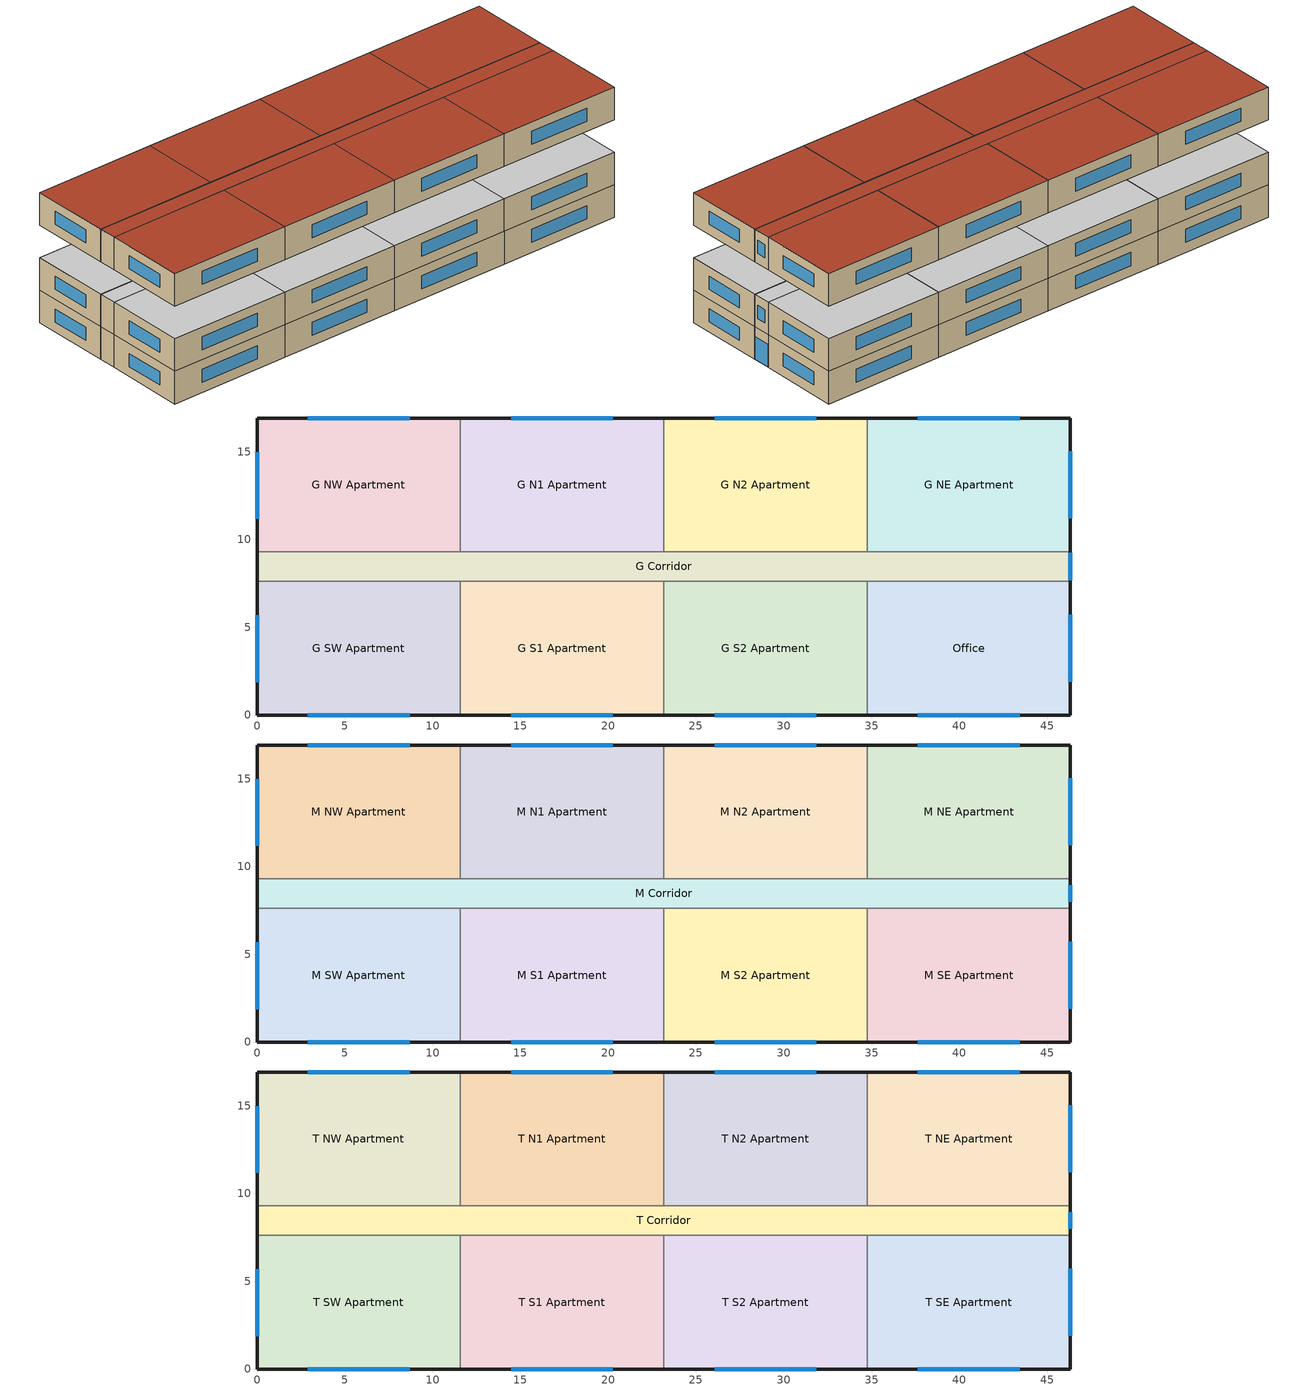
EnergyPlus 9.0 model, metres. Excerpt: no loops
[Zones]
G SW Apartment
 floor ground (gGFloorSWA_Ffactor): 0,7.62 11.58,7.62 11.58,0 0,0 z0
 wall outside (res_ext_wall): 0,7.62 0,0 11.58,0 z0:3.05
 wall to G Corridor (int_wall): 11.58,7.62 0,7.62 z0:3.05
 wall to G S1 Apartment (int_wall): 11.58,0 11.58,7.62 z0:3.05
 window (ResWindow_U__SHGC_0.23): 2.9,0 8.69,0 / 0,5.68 0,1.87 z0.95:2.17
 ceiling adiabatic (int_slab_ceiling): 11.58,0 11.58,7.62 0,7.62 0,0 z3.05
G S1 Apartment
 floor ground (gGFloorS1A_Ffactor): 11.58,7.62 23.16,7.62 23.16,0 11.58,0 z0
 wall outside (res_ext_wall): 11.58,0 23.16,0 z0:3.05
 wall to G Corridor (int_wall): 23.16,7.62 11.58,7.62 z0:3.05
 wall to G S2 Apartment (int_wall): 23.16,0 23.16,7.62 z0:3.05
 window (ResWindow_U__SHGC_0.23): 14.48,0 20.27,0 z0.95:2.17
 ceiling adiabatic (int_slab_ceiling): 23.16,0 23.16,7.62 11.58,7.62 11.58,0 z3.05
G S2 Apartment
 floor ground (gGFloorS2A_Ffactor): 23.16,7.62 34.75,7.62 34.75,0 23.16,0 z0
 wall outside (res_ext_wall): 23.16,0 34.75,0 z0:3.05
 wall to G Corridor (int_wall): 34.75,7.62 23.16,7.62 z0:3.05
 wall to Office (int_wall): 34.75,0 34.75,7.62 z0:3.05
 window (ResWindow_U__SHGC_0.23): 26.06,0 31.85,0 z0.95:2.17
 ceiling adiabatic (int_slab_ceiling): 34.75,0 34.75,7.62 23.16,7.62 23.16,0 z3.05
Office
 floor ground (gGFloorSEA_Ffactor): 34.75,7.62 46.33,7.62 46.33,0 34.75,0 z0
 wall outside (res_ext_wall): 34.75,0 46.33,0 46.33,7.62 z0:3.05
 wall to G Corridor (int_wall): 46.33,7.62 34.75,7.62 z0:3.05
 window (ResWindow_U__SHGC_0.23): 37.64,0 43.43,0 / 46.33,1.9 46.33,5.71 z0.95:2.17
 ceiling adiabatic (int_slab_ceiling): 46.33,0 46.33,7.62 34.75,7.62 34.75,0 z3.05
G NW Apartment
 floor ground (gGFloorNWA_Ffactor): 0,16.92 11.58,16.92 11.58,9.3 0,9.3 z0
 wall outside (res_ext_wall): 11.58,16.92 0,16.92 0,9.3 z0:3.05
 wall to G Corridor (int_wall): 0,9.3 11.58,9.3 z0:3.05
 wall to G N1 Apartment (int_wall): 11.58,9.3 11.58,16.92 z0:3.05
 window (ResWindow_U__SHGC_0.23): 0,14.97 0,11.16 / 8.69,16.92 2.89,16.92 z0.95:2.17
 ceiling adiabatic (int_slab_ceiling): 11.58,9.3 11.58,16.92 0,16.92 0,9.3 z3.05
G N1 Apartment
 floor ground (gGFloorN1A_Ffactor): 11.58,16.92 23.16,16.92 23.16,9.3 11.58,9.3 z0
 wall outside (res_ext_wall): 23.16,16.92 11.58,16.92 z0:3.05
 wall to G Corridor (int_wall): 11.58,9.3 23.16,9.3 z0:3.05
 wall to G N2 Apartment (int_wall): 23.16,9.3 23.16,16.92 z0:3.05
 window (ResWindow_U__SHGC_0.23): 20.27,16.92 14.48,16.92 z0.95:2.17
 ceiling adiabatic (int_slab_ceiling): 23.16,9.3 23.16,16.92 11.58,16.92 11.58,9.3 z3.05
G N2 Apartment
 floor ground (gGFloorN2A_Ffactor): 23.16,16.92 34.75,16.92 34.75,9.3 23.16,9.3 z0
 wall outside (res_ext_wall): 34.75,16.92 23.16,16.92 z0:3.05
 wall to G Corridor (int_wall): 23.16,9.3 34.75,9.3 z0:3.05
 wall to G NE Apartment (int_wall): 34.75,9.3 34.75,16.92 z0:3.05
 window (ResWindow_U__SHGC_0.23): 31.85,16.92 26.06,16.92 z0.95:2.17
 ceiling adiabatic (int_slab_ceiling): 34.75,9.3 34.75,16.92 23.16,16.92 23.16,9.3 z3.05
G NE Apartment
 floor ground (gGFloorNEA_Ffactor): 34.75,16.92 46.33,16.92 46.33,9.3 34.75,9.3 z0
 wall outside (res_ext_wall): 46.33,9.3 46.33,16.92 34.75,16.92 z0:3.05
 wall to G Corridor (int_wall): 34.75,9.3 46.33,9.3 z0:3.05
 window (ResWindow_U__SHGC_0.23): 46.33,11.2 46.33,15.01 / 43.43,16.92 37.64,16.92 z0.95:2.17
 ceiling adiabatic (int_slab_ceiling): 46.33,9.3 46.33,16.92 34.75,16.92 34.75,9.3 z3.05
G Corridor
 floor ground (gFloorC_Ffactor): 0,9.3 46.33,9.3 46.33,7.62 0,7.62 z0
 wall outside (res_ext_wall): 0,9.3 0,7.62 / 46.33,7.62 46.33,9.3 z0:3.05
 window (ResWindow_U__SHGC_0.23): 46.33,7.67 46.33,9.25 z0.03:2.13
 ceiling adiabatic (int_slab_ceiling): 46.33,7.62 46.33,9.3 0,9.3 0,7.62 z3.05
M NW Apartment
 floor adiabatic (ext_slab_8in_with_carpet): 0,16.92 11.58,16.92 11.58,9.3 0,9.3 z3.05
 wall outside (res_ext_wall): 11.58,16.92 0,16.92 0,9.3 z3.05:6.1
 wall to M Corridor (int_wall): 0,9.3 11.58,9.3 z3.05:6.1
 wall to M N1 Apartment (int_wall): 11.58,9.3 11.58,16.92 z3.05:6.1
 window (ResWindow_U__SHGC_0.23): 0,14.97 0,11.16 / 8.69,16.92 2.89,16.92 z4:5.22
 ceiling adiabatic (int_slab_ceiling): 11.58,9.3 11.58,16.92 0,16.92 0,9.3 z6.1
M N1 Apartment
 floor adiabatic (ext_slab_8in_with_carpet): 11.58,16.92 23.16,16.92 23.16,9.3 11.58,9.3 z3.05
 wall outside (res_ext_wall): 23.16,16.92 11.58,16.92 z3.05:6.1
 wall to M Corridor (int_wall): 11.58,9.3 23.16,9.3 z3.05:6.1
 wall to M N2 Apartment (int_wall): 23.16,9.3 23.16,16.92 z3.05:6.1
 window (ResWindow_U__SHGC_0.23): 20.27,16.92 14.48,16.92 z4:5.22
 ceiling adiabatic (int_slab_ceiling): 23.16,9.3 23.16,16.92 11.58,16.92 11.58,9.3 z6.1
M N2 Apartment
 floor adiabatic (ext_slab_8in_with_carpet): 23.16,16.92 34.75,16.92 34.75,9.3 23.16,9.3 z3.05
 wall outside (res_ext_wall): 34.75,16.92 23.16,16.92 z3.05:6.1
 wall to M Corridor (int_wall): 23.16,9.3 34.75,9.3 z3.05:6.1
 wall to M NE Apartment (int_wall): 34.75,9.3 34.75,16.92 z3.05:6.1
 window (ResWindow_U__SHGC_0.23): 31.85,16.92 26.06,16.92 z4:5.22
 ceiling adiabatic (int_slab_ceiling): 34.75,9.3 34.75,16.92 23.16,16.92 23.16,9.3 z6.1
M NE Apartment
 floor adiabatic (ext_slab_8in_with_carpet): 34.75,16.92 46.33,16.92 46.33,9.3 34.75,9.3 z3.05
 wall outside (res_ext_wall): 46.33,9.3 46.33,16.92 34.75,16.92 z3.05:6.1
 wall to M Corridor (int_wall): 34.75,9.3 46.33,9.3 z3.05:6.1
 window (ResWindow_U__SHGC_0.23): 46.33,11.2 46.33,15.01 / 43.43,16.92 37.64,16.92 z4:5.22
 ceiling adiabatic (int_slab_ceiling): 46.33,9.3 46.33,16.92 34.75,16.92 34.75,9.3 z6.1
M SW Apartment
 floor adiabatic (ext_slab_8in_with_carpet): 0,7.62 11.58,7.62 11.58,0 0,0 z3.05
 wall outside (res_ext_wall): 0,7.62 0,0 11.58,0 z3.05:6.1
 wall to M Corridor (int_wall): 11.58,7.62 0,7.62 z3.05:6.1
 wall to M S1 Apartment (int_wall): 11.58,0 11.58,7.62 z3.05:6.1
 window (ResWindow_U__SHGC_0.23): 2.9,0 8.69,0 / 0,5.68 0,1.87 z4:5.22
 ceiling adiabatic (int_slab_ceiling): 11.58,0 11.58,7.62 0,7.62 0,0 z6.1
M SE Apartment
 floor adiabatic (ext_slab_8in_with_carpet): 34.75,7.62 46.33,7.62 46.33,0 34.75,0 z3.05
 wall outside (res_ext_wall): 34.75,0 46.33,0 46.33,7.62 z3.05:6.1
 wall to M Corridor (int_wall): 46.33,7.62 34.75,7.62 z3.05:6.1
 window (ResWindow_U__SHGC_0.23): 37.64,0 43.43,0 / 46.33,1.9 46.33,5.71 z4:5.22
 ceiling adiabatic (int_slab_ceiling): 46.33,0 46.33,7.62 34.75,7.62 34.75,0 z6.1
M S1 Apartment
 floor adiabatic (ext_slab_8in_with_carpet): 11.58,7.62 23.16,7.62 23.16,0 11.58,0 z3.05
 wall outside (res_ext_wall): 11.58,0 23.16,0 z3.05:6.1
 wall to M Corridor (int_wall): 23.16,7.62 11.58,7.62 z3.05:6.1
 wall to M S2 Apartment (int_wall): 23.16,0 23.16,7.62 z3.05:6.1
 window (ResWindow_U__SHGC_0.23): 14.48,0 20.27,0 z4:5.22
 ceiling adiabatic (int_slab_ceiling): 23.16,0 23.16,7.62 11.58,7.62 11.58,0 z6.1
M S2 Apartment
 floor adiabatic (ext_slab_8in_with_carpet): 23.16,7.62 34.75,7.62 34.75,0 23.16,0 z3.05
 wall outside (res_ext_wall): 23.16,0 34.75,0 z3.05:6.1
 wall to M Corridor (int_wall): 34.75,7.62 23.16,7.62 z3.05:6.1
 wall to M SE Apartment (int_wall): 34.75,0 34.75,7.62 z3.05:6.1
 window (ResWindow_U__SHGC_0.23): 26.06,0 31.85,0 z4:5.22
 ceiling adiabatic (int_slab_ceiling): 34.75,0 34.75,7.62 23.16,7.62 23.16,0 z6.1
M Corridor
 floor adiabatic (ext_slab_8in_with_carpet): 0,9.3 46.33,9.3 46.33,7.62 0,7.62 z3.05
 wall outside (res_ext_wall): 0,9.3 0,7.62 / 46.33,7.62 46.33,9.3 z3.05:6.1
 window (ResWindow_U__SHGC_0.23): 46.33,8 46.33,8.91 z4:5.22
 ceiling adiabatic (int_slab_ceiling): 46.33,7.62 46.33,9.3 0,9.3 0,7.62 z6.1
T NW Apartment
 floor adiabatic (ext_slab_8in_with_carpet): 0,16.92 11.58,16.92 11.58,9.3 0,9.3 z9.14
 wall outside (res_ext_wall): 11.58,16.92 0,16.92 0,9.3 z9.14:12.19
 wall to T Corridor (int_wall): 0,9.3 11.58,9.3 z9.14:12.19
 wall to T N1 Apartment (int_wall): 11.58,9.3 11.58,16.92 z9.14:12.19
 window (ResWindow_U__SHGC_0.23): 0,14.97 0,11.16 / 8.69,16.92 2.89,16.92 z10.1:11.32
 roof outside (res_roof): 11.58,9.3 11.58,16.92 0,16.92 0,9.3 z12.19
T N1 Apartment
 floor adiabatic (ext_slab_8in_with_carpet): 11.58,16.92 23.16,16.92 23.16,9.3 11.58,9.3 z9.14
 wall outside (res_ext_wall): 23.16,16.92 11.58,16.92 z9.14:12.19
 wall to T Corridor (int_wall): 11.58,9.3 23.16,9.3 z9.14:12.19
 wall to T N2 Apartment (int_wall): 23.16,9.3 23.16,16.92 z9.14:12.19
 window (ResWindow_U__SHGC_0.23): 20.27,16.92 14.48,16.92 z10.1:11.32
 roof outside (res_roof): 23.16,9.3 23.16,16.92 11.58,16.92 11.58,9.3 z12.19
T N2 Apartment
 floor adiabatic (ext_slab_8in_with_carpet): 23.16,16.92 34.75,16.92 34.75,9.3 23.16,9.3 z9.14
 wall outside (res_ext_wall): 34.75,16.92 23.16,16.92 z9.14:12.19
 wall to T Corridor (int_wall): 23.16,9.3 34.75,9.3 z9.14:12.19
 wall to T NE Apartment (int_wall): 34.75,9.3 34.75,16.92 z9.14:12.19
 window (ResWindow_U__SHGC_0.23): 31.85,16.92 26.06,16.92 z10.1:11.32
 roof outside (res_roof): 34.75,9.3 34.75,16.92 23.16,16.92 23.16,9.3 z12.19
T NE Apartment
 floor adiabatic (ext_slab_8in_with_carpet): 34.75,16.92 46.33,16.92 46.33,9.3 34.75,9.3 z9.14
 wall outside (res_ext_wall): 46.33,9.3 46.33,16.92 34.75,16.92 z9.14:12.19
 wall to T Corridor (int_wall): 34.75,9.3 46.33,9.3 z9.14:12.19
 window (ResWindow_U__SHGC_0.23): 46.33,11.2 46.33,15.01 / 43.43,16.92 37.64,16.92 z10.1:11.32
 roof outside (res_roof): 46.33,9.3 46.33,16.92 34.75,16.92 34.75,9.3 z12.19
T SW Apartment
 floor adiabatic (ext_slab_8in_with_carpet): 0,7.62 11.58,7.62 11.58,0 0,0 z9.14
 wall outside (res_ext_wall): 0,7.62 0,0 11.58,0 z9.14:12.19
 wall to T Corridor (int_wall): 11.58,7.62 0,7.62 z9.14:12.19
 wall to T S1 Apartment (int_wall): 11.58,0 11.58,7.62 z9.14:12.19
 window (ResWindow_U__SHGC_0.23): 2.9,0 8.69,0 / 0,5.68 0,1.87 z10.1:11.32
 roof outside (res_roof): 11.58,0 11.58,7.62 0,7.62 0,0 z12.19
T SE Apartment
 floor adiabatic (ext_slab_8in_with_carpet): 34.75,7.62 46.33,7.62 46.33,0 34.75,0 z9.14
 wall outside (res_ext_wall): 34.75,0 46.33,0 46.33,7.62 z9.14:12.19
 wall to T Corridor (int_wall): 46.33,7.62 34.75,7.62 z9.14:12.19
 window (ResWindow_U__SHGC_0.23): 37.64,0 43.43,0 / 46.33,1.9 46.33,5.71 z10.1:11.32
 roof outside (res_roof): 46.33,0 46.33,7.62 34.75,7.62 34.75,0 z12.19
T S1 Apartment
 floor adiabatic (ext_slab_8in_with_carpet): 11.58,7.62 23.16,7.62 23.16,0 11.58,0 z9.14
 wall outside (res_ext_wall): 11.58,0 23.16,0 z9.14:12.19
 wall to T Corridor (int_wall): 23.16,7.62 11.58,7.62 z9.14:12.19
 wall to T S2 Apartment (int_wall): 23.16,0 23.16,7.62 z9.14:12.19
 window (ResWindow_U__SHGC_0.23): 14.48,0 20.27,0 z10.1:11.32
 roof outside (res_roof): 23.16,0 23.16,7.62 11.58,7.62 11.58,0 z12.19
T S2 Apartment
 floor adiabatic (ext_slab_8in_with_carpet): 23.16,7.62 34.75,7.62 34.75,0 23.16,0 z9.14
 wall outside (res_ext_wall): 23.16,0 34.75,0 z9.14:12.19
 wall to T Corridor (int_wall): 34.75,7.62 23.16,7.62 z9.14:12.19
 wall to T SE Apartment (int_wall): 34.75,0 34.75,7.62 z9.14:12.19
 window (ResWindow_U__SHGC_0.23): 26.06,0 31.85,0 z10.1:11.32
 roof outside (res_roof): 34.75,0 34.75,7.62 23.16,7.62 23.16,0 z12.19
T Corridor
 floor adiabatic (ext_slab_8in_with_carpet): 0,9.3 46.33,9.3 46.33,7.62 0,7.62 z9.14
 wall outside (res_ext_wall): 0,9.3 0,7.62 / 46.33,7.62 46.33,9.3 z9.14:12.19
 window (ResWindow_U__SHGC_0.23): 46.33,8 46.33,8.91 z10.1:11.32
 roof outside (res_roof): 46.33,7.62 46.33,9.3 0,9.3 0,7.62 z12.19
[Building]
ApartmentMidRise: North Axis {deg}=0; Terrain=City; Loads Convergence Tolerance Value=0.04; Temperature Convergence Tolerance Value {deltaC}=0.4; Solar Distribution=FullExterior; Maximum Number of Warmup Days=25; Minimum Number of Warmup Days=6
[Site:Location]
Site:Location=New.Delhi-Safdarjung.AP_Delhi_IND WMO=421820; Latitude {N+ S-}=28.58; Longitude {W- E+}=77.2; Time Zone Relative to GMT {GMT+/-}=5.5; Elevation {m}=216
[SizingPeriod:DesignDay] Day of Month=21; Dry-Bulb Temperature Range Modifier Type=DefaultMultipliers; Humidity Condition Type=Wetbulb; Barometric Pressure {Pa}=98757; Rain {Yes/No}=No; Snow on ground {Yes/No}=No; Daylight Savings Time Indicator=No
Name | Month | Day Type | Maximum Dry-Bulb Temperature {C} | Daily Dry-Bulb Temperature Range {C} | Wetbulb at Maximum Dry-Bulb {C} | Wind Speed {m/s} design conditions vs. traditional 6.71 m/s (15 mph) | Wind Direction {Degrees; N=0, S=180} | Solar Model Indicator | Clearness {0.0 to 1.1} | Wind Speed {m/s} design conditions vs. traditional 3.35 m/s (7mph) | ASHRAE Clear Sky Optical Depth for Beam Irradiance (taub) | ASHRAE Clear Sky Optical Depth for Diffuse Irradiance (taud)
New.Delhi-Safdarjung.AP_Delhi_IND Ann Htg 99.6% Condns DB | 1 | WinterDesignDay | 6.3 | 0 | 6.3 | 0.5 | 270 | ASHRAEClearSky | 0
New.Delhi-Safdarjung.AP_Delhi_IND Ann Clg .4% Condns DB=>MWB | 6 | SummerDesignDay | 42 | 9.7 | 22.2 |  | 320 | ASHRAETau |  | 3.2 | 1.021 | 1.179
[Site:WaterMainsTemperature]
Calculation Method=Correlation; Annual average outdoor air temperature {C}=24.8417; Maximum difference in monthly average outdoor air temperatures {C}=20.2
[Site:GroundTemperature:FCfactorMethod]
January Ground Temperature {C}=25.1; February Ground Temperature {C}=19.6; March Ground Temperature {C}=14.5; April Ground Temperature {C}=13.4; May Ground Temperature {C}=17; June Ground Temperature {C}=22.4; July Ground Temperature {C}=29.1; August Ground Temperature {C}=33; September Ground Temperature {C}=33.6; October Ground Temperature {C}=31.7; November Ground Temperature {C}=30; December Ground Temperature {C}=28.7
[Material]
Name | Roughness | Thickness {m} | Conductivity {W/m-K} | Density {kg/m3} | Specific Heat {J/kg-K} | Thermal Absorptance | Solar Absorptance | Visible Absorptance | Absorptance:Thermal | Absorptance:Solar | Absorptance:Visible
Std Wood 6inch | MediumSmooth | 0.15 | 0.12 | 540 | 1210 | 0.9 | 0.7 | 0.7
F07 25mm stucco | Smooth | 0.0254 | 0.72 | 1856 | 840 | 0.9 | 0.7 | 0.7
F08 Metal surface | Smooth | 0.0008 | 45.28 | 7824 | 500
F13 Built-up roofing | Rough | 0.0095 | 0.16 | 1120 | 1460 |  |  |  | 0.9 | 0.45
G01 13mm gypsum board | Smooth | 0.0127 | 0.16 | 800 | 1090 |  |  |  | 0.9 | 0.7 | 0.5
G01 16mm gypsum board | MediumSmooth | 0.0159 | 0.16 | 800 | 1090
100mm Normalweight concrete floor | MediumRough | 0.1016 | 2.31 | 2322 | 832
200mm Normalweight concrete floor | MediumRough | 0.2032 | 2.31 | 2322 | 832
[Material:NoMass]
CP02 CARPET PAD: VeryRough, 0.21648, 0.9, 0.7, 0.8
Res_Roof_Insulation: MediumSmooth, 4.31889, 0.9, 0.7, 0.7
Res_Exterior_Wall_Insulation: MediumSmooth, 1.03652, 0.9, 0.7, 0.7
[Construction]
InteriorFurnishings: Std Wood 6inch
int_wall: G01 13mm gypsum board, G01 13mm gypsum board
ext_slab_8in_with_carpet: 200mm Normalweight concrete floor, CP02 CARPET PAD
int_slab_ceiling: CP02 CARPET PAD, 100mm Normalweight concrete floor
res_roof: F13 Built-up roofing, Res_Roof_Insulation, F08 Metal surface
res_ext_wall: F07 25mm stucco, G01 16mm gypsum board, Res_Exterior_Wall_Insulation, G01 16mm gypsum board
ResWindow_U__SHGC_0.23: Res Window Glazing Layer
[WindowMaterial:SimpleGlazingSystem]
Res Window Glazing Layer: U-Factor {W/m2-K}=3.00948; Solar Heat Gain Coefficient=0.23; Visible Transmittance=0.253
[Construction:FfactorGroundFloor] F-Factor=1.26363
Name | Area | PerimeterExposed
gFloorC_Ffactor | 77.6585 | 3.3526
gGFloorN1A_Ffactor; gGFloorN2A_Ffactor; gGFloorS1A_Ffactor; gGFloorS2A_Ffactor | 88.2487 | 11.5818
gGFloorNEA_Ffactor; gGFloorNWA_Ffactor; gGFloorSWA_Ffactor; gGFloorSEA_Ffactor | 88.2487 | 19.2014
[Zone] Type=1; Multiplier=1
G SW Apartment; G NW Apartment; Office; G NE Apartment; G N1 Apartment; G N2 Apartment; G S1 Apartment; G S2 Apartment; M SW Apartment; M NW Apartment; M SE Apartment; M NE Apartment; M N1 Apartment; M N2 Apartment; M S1 Apartment; M S2 Apartment; T SW Apartment; T NW Apartment; T SE Apartment; T NE Apartment; T N1 Apartment; T N2 Apartment; T S1 Apartment; T S2 Apartment; T Corridor; G Corridor; M Corridor
[InternalMass] Construction=InteriorFurnishings
Name | Zone | Surface Area {m2}
G InternalMass SWA | G SW Apartment | 88.2493
G InternalMass NWA | G NW Apartment | 88.2493
G InternalMass SEA | Office | 88.2493
G InternalMass NEA | G NE Apartment | 88.2493
G InternalMass N1A | G N1 Apartment | 88.2493
G InternalMass N2A | G N2 Apartment | 88.2493
G InternalMass S1A | G S1 Apartment | 88.2493
G InternalMass S2A | G S2 Apartment | 88.2493
M InternalMass SWA | M SW Apartment | 176.499
M InternalMass NWA | M NW Apartment | 176.499
M InternalMass SEA | M SE Apartment | 176.499
M InternalMass NEA | M NE Apartment | 176.499
M InternalMass N1A | M N1 Apartment | 176.499
M InternalMass N2A | M N2 Apartment | 176.499
M InternalMass S1A | M S1 Apartment | 176.499
M InternalMass S2A | M S2 Apartment | 176.499
T InternalMass SWA | T SW Apartment | 88.2493
T InternalMass NWA | T NW Apartment | 88.2493
T InternalMass SEA | T SE Apartment | 88.2493
T InternalMass NEA | T NE Apartment | 88.2493
T InternalMass N1A | T N1 Apartment | 88.2493
T InternalMass N2A | T N2 Apartment | 88.2493
T InternalMass S1A | T S1 Apartment | 88.2493
T InternalMass S2A | T S2 Apartment | 88.2493
[People] Number of People Calculation Method=People; Fraction Radiant=1; Sensible Heat Fraction=autosize; Activity Level Schedule=Activity Schedule
Name | Zone or ZoneList | Number of People Schedule | Number of People
Occup_GSW | G SW Apartment | OCC_APT_SCH | 2.5
Occup_GNW | G NW Apartment | OCC_APT_SCH | 2.5
Occup_Office | Office | OCC_OFF_w_SB_SCH | 1
Occup_GNE | G NE Apartment | OCC_APT_SCH | 2.5
Occup_GN1 | G N1 Apartment | OCC_APT_SCH | 2.5
Occup_GN2 | G N2 Apartment | OCC_APT_SCH | 2.5
Occup_GS1 | G S1 Apartment | OCC_APT_SCH | 2.5
Occup_GS2 | G S2 Apartment | OCC_APT_SCH | 2.5
Occup_MSW | M SW Apartment | OCC_APT_SCH | 2.5
Occup_MNW | M NW Apartment | OCC_APT_SCH | 2.5
Occup_MSE | M SE Apartment | OCC_APT_SCH | 2.5
Occup_MNE | M NE Apartment | OCC_APT_SCH | 2.5
Occup_MN1 | M N1 Apartment | OCC_APT_SCH | 2.5
Occup_MN2 | M N2 Apartment | OCC_APT_SCH | 2.5
Occup_MS1 | M S1 Apartment | OCC_APT_SCH | 2.5
Occup_MS2 | M S2 Apartment | OCC_APT_SCH | 2.5
Occup_TSW | T SW Apartment | OCC_APT_SCH | 2.5
Occup_TNW | T NW Apartment | OCC_APT_SCH | 2.5
Occup_TSE | T SE Apartment | OCC_APT_SCH | 2.5
Occup_TNE | T NE Apartment | OCC_APT_SCH | 2.5
Occup_TN1 | T N1 Apartment | OCC_APT_SCH | 2.5
Occup_TN2 | T N2 Apartment | OCC_APT_SCH | 2.5
Occup_TS1 | T S1 Apartment | OCC_APT_SCH | 2.5
Occup_TS2 | T S2 Apartment | OCC_APT_SCH | 2.5
[Lights] Design Level Calculation Method=Watts/Area; Return Air Fraction=0; Fraction Radiant=0.6; Fraction Visible=0.2; Fraction Replaceable=1; Return Air Fraction Calculated from Plenum Temperature=No
Name | Zone or ZoneList | Schedule | Watts per Zone Floor Area {W/m2}
Lighting_hardwired_GSW | G SW Apartment | LTG_APT_SCH | 6.45835
Lighting_hardwired_GNW | G NW Apartment | LTG_APT_SCH | 6.45835
Lighting_hardwired_Office | Office | LTG_OFF_SCH | 7.96529
Lighting_hardwired_GNE | G NE Apartment | LTG_APT_SCH | 6.45835
Lighting_hardwired_GN1 | G N1 Apartment | LTG_APT_SCH | 6.45835
Lighting_hardwired_GN2 | G N2 Apartment | LTG_APT_SCH | 6.45835
Lighting_hardwired_GS1 | G S1 Apartment | LTG_APT_SCH | 6.45835
Lighting_hardwired_GS2 | G S2 Apartment | LTG_APT_SCH | 6.45835
Lighting_hardwired_MSW | M SW Apartment | LTG_APT_SCH | 6.45835
Lighting_hardwired_MNW | M NW Apartment | LTG_APT_SCH | 6.45835
Lighting_hardwired_MSE | M SE Apartment | LTG_APT_SCH | 6.45835
Lighting_hardwired_MNE | M NE Apartment | LTG_APT_SCH | 6.45835
Lighting_hardwired_MN1 | M N1 Apartment | LTG_APT_SCH | 6.45835
Lighting_hardwired_MN2 | M N2 Apartment | LTG_APT_SCH | 6.45835
Lighting_hardwired_MS1 | M S1 Apartment | LTG_APT_SCH | 6.45835
Lighting_hardwired_MS2 | M S2 Apartment | LTG_APT_SCH | 6.45835
Lighting_hardwired_TSW | T SW Apartment | LTG_APT_SCH | 6.45835
Lighting_hardwired_TNW | T NW Apartment | LTG_APT_SCH | 6.45835
Lighting_hardwired_TSE | T SE Apartment | LTG_APT_SCH | 6.45835
Lighting_hardwired_TNE | T NE Apartment | LTG_APT_SCH | 6.45835
Lighting_hardwired_TN1 | T N1 Apartment | LTG_APT_SCH | 6.45835
Lighting_hardwired_TN2 | T N2 Apartment | LTG_APT_SCH | 6.45835
Lighting_hardwired_TS1 | T S1 Apartment | LTG_APT_SCH | 6.45835
Lighting_hardwired_TS2 | T S2 Apartment | LTG_APT_SCH | 6.45835
Lighting_hardwired_GC | G Corridor | LTG_COR_SCH | 5.29584
Lighting_hardwired_MC | M Corridor | LTG_COR_SCH | 5.29584
Lighting_hardwired_TC | T Corridor | LTG_COR_SCH | 5.29584
Lighting_plugin_GSW | G SW Apartment | LTG_APT_SCH | 2.90626
Lighting_plugin_GNW | G NW Apartment | LTG_APT_SCH | 2.90626
Lighting_plugin_GNE | G NE Apartment | LTG_APT_SCH | 2.90626
Lighting_plugin_GN1 | G N1 Apartment | LTG_APT_SCH | 2.90626
Lighting_plugin_GN2 | G N2 Apartment | LTG_APT_SCH | 2.90626
Lighting_plugin_GS1 | G S1 Apartment | LTG_APT_SCH | 2.90626
Lighting_plugin_GS2 | G S2 Apartment | LTG_APT_SCH | 2.90626
Lighting_plugin_MSW | M SW Apartment | LTG_APT_SCH | 2.90626
Lighting_plugin_MNW | M NW Apartment | LTG_APT_SCH | 2.90626
Lighting_plugin_MSE | M SE Apartment | LTG_APT_SCH | 2.90626
Lighting_plugin_MNE | M NE Apartment | LTG_APT_SCH | 2.90626
Lighting_plugin_MN1 | M N1 Apartment | LTG_APT_SCH | 2.90626
Lighting_plugin_MN2 | M N2 Apartment | LTG_APT_SCH | 2.90626
Lighting_plugin_MS1 | M S1 Apartment | LTG_APT_SCH | 2.90626
Lighting_plugin_MS2 | M S2 Apartment | LTG_APT_SCH | 2.90626
Lighting_plugin_TSW | T SW Apartment | LTG_APT_SCH | 2.90626
Lighting_plugin_TNW | T NW Apartment | LTG_APT_SCH | 2.90626
Lighting_plugin_TSE | T SE Apartment | LTG_APT_SCH | 2.90626
Lighting_plugin_TNE | T NE Apartment | LTG_APT_SCH | 2.90626
Lighting_plugin_TN1 | T N1 Apartment | LTG_APT_SCH | 2.90626
Lighting_plugin_TN2 | T N2 Apartment | LTG_APT_SCH | 2.90626
Lighting_plugin_TS1 | T S1 Apartment | LTG_APT_SCH | 2.90626
Lighting_plugin_TS2 | T S2 Apartment | LTG_APT_SCH | 2.90626
[ElectricEquipment] Fraction Latent=0
Name | Zone or ZoneList | Schedule | Design Level Calculation Method | Watts per Zone Floor Area {W/m2} | Fraction Radiant | Fraction Lost | Design Level {W}
Plug_GSW | G SW Apartment | EQP_APT_SCH | Watts/Area | 6.67 | 0.5 | 0
Plug_GNW | G NW Apartment | EQP_APT_SCH | Watts/Area | 6.67 | 0.5 | 0
Plug_Office | Office | EQP_OFF_SCH | Watts/Area | 6.67 | 0.5 | 0
Plug_GNE | G NE Apartment | EQP_APT_SCH | Watts/Area | 6.67 | 0.5 | 0
Plug_GN1 | G N1 Apartment | EQP_APT_SCH | Watts/Area | 6.67 | 0.5 | 0
Plug_GN2 | G N2 Apartment | EQP_APT_SCH | Watts/Area | 6.67 | 0.5 | 0
Plug_GS1 | G S1 Apartment | EQP_APT_SCH | Watts/Area | 6.67 | 0.5 | 0
Plug_GS2 | G S2 Apartment | EQP_APT_SCH | Watts/Area | 6.67 | 0.5 | 0
Plug_MSW | M SW Apartment | EQP_APT_SCH | Watts/Area | 6.67 | 0.5 | 0
Plug_MNW | M NW Apartment | EQP_APT_SCH | Watts/Area | 6.67 | 0.5 | 0
Plug_MSE | M SE Apartment | EQP_APT_SCH | Watts/Area | 6.67 | 0.5 | 0
Plug_MNE | M NE Apartment | EQP_APT_SCH | Watts/Area | 6.67 | 0.5 | 0
Plug_MN1 | M N1 Apartment | EQP_APT_SCH | Watts/Area | 6.67 | 0.5 | 0
Plug_MN2 | M N2 Apartment | EQP_APT_SCH | Watts/Area | 6.67 | 0.5 | 0
Plug_MS1 | M S1 Apartment | EQP_APT_SCH | Watts/Area | 6.67 | 0.5 | 0
Plug_MS2 | M S2 Apartment | EQP_APT_SCH | Watts/Area | 6.67 | 0.5 | 0
Plug_TSW | T SW Apartment | EQP_APT_SCH | Watts/Area | 6.67 | 0.5 | 0
Plug_TNW | T NW Apartment | EQP_APT_SCH | Watts/Area | 6.67 | 0.5 | 0
Plug_TSE | T SE Apartment | EQP_APT_SCH | Watts/Area | 6.67 | 0.5 | 0
Plug_TNE | T NE Apartment | EQP_APT_SCH | Watts/Area | 6.67 | 0.5 | 0
Plug_TN1 | T N1 Apartment | EQP_APT_SCH | Watts/Area | 6.67 | 0.5 | 0
Plug_TN2 | T N2 Apartment | EQP_APT_SCH | Watts/Area | 6.67 | 0.5 | 0
Plug_TS1 | T S1 Apartment | EQP_APT_SCH | Watts/Area | 6.67 | 0.5 | 0
Plug_TS2 | T S2 Apartment | EQP_APT_SCH | Watts/Area | 6.67 | 0.5 | 0
G Corridor_Elevators_Equip | G Corridor | BLDG_ELEVATORS | EquipmentLevel |  | 0 | 0.95 | 16054.9
Elevators_Lights_Fan | G Corridor | ELEV_LIGHT_FAN_SCH_ADD_DF | EquipmentLevel |  | 0 | 0.95 | 63
[ZoneInfiltration:DesignFlowRate] Temperature Term Coefficient=0; Velocity Squared Term Coefficient=0
Name | Zone or ZoneList | Schedule | Design Flow Rate Calculation Method | Design Flow Rate {m3/s} | Flow per Exterior Surface Area {m3/s-m2} | Constant Term Coefficient | Velocity Term Coefficient
Infil_GSW | G SW Apartment | INF_APT_SCH | Flow/ExteriorArea | 0 | 0.00056896 | 0 | 0.224
Infil_GNW | G NW Apartment | INF_APT_SCH | Flow/ExteriorArea | 0 | 0.00056896 | 0 | 0.224
Infil_Office | Office | INF_OFF_SCH | Flow/ExteriorArea | 0 | 0.00056896 | 0 | 0.224
Infil_GNE | G NE Apartment | INF_APT_SCH | Flow/ExteriorArea | 0 | 0.00056896 | 0 | 0.224
Infil_GN1 | G N1 Apartment | INF_APT_SCH | Flow/ExteriorArea | 0 | 0.00056896 | 0 | 0.224
Infil_GN2 | G N2 Apartment | INF_APT_SCH | Flow/ExteriorArea | 0 | 0.00056896 | 0 | 0.224
Infil_GS1 | G S1 Apartment | INF_APT_SCH | Flow/ExteriorArea | 0 | 0.00056896 | 0 | 0.224
Infil_GS2 | G S2 Apartment | INF_APT_SCH | Flow/ExteriorArea | 0 | 0.00056896 | 0 | 0.224
Infil_MSW | M SW Apartment | INF_APT_SCH | Flow/ExteriorArea | 0 | 0.00056896 | 0 | 0.224
Infil_MNW | M NW Apartment | INF_APT_SCH | Flow/ExteriorArea | 0 | 0.00056896 | 0 | 0.224
Infil_MSE | M SE Apartment | INF_APT_SCH | Flow/ExteriorArea | 0 | 0.00056896 | 0 | 0.224
Infil_MNE | M NE Apartment | INF_APT_SCH | Flow/ExteriorArea | 0 | 0.00056896 | 0 | 0.224
Infil_MN1 | M N1 Apartment | INF_APT_SCH | Flow/ExteriorArea | 0 | 0.00056896 | 0 | 0.224
Infil_MN2 | M N2 Apartment | INF_APT_SCH | Flow/ExteriorArea | 0 | 0.00056896 | 0 | 0.224
Infil_MS1 | M S1 Apartment | INF_APT_SCH | Flow/ExteriorArea | 0 | 0.00056896 | 0 | 0.224
Infil_MS2 | M S2 Apartment | INF_APT_SCH | Flow/ExteriorArea | 0 | 0.00056896 | 0 | 0.224
Infil_SW | T SW Apartment | INF_APT_SCH | Flow/ExteriorArea | 0 | 0.000226844 | 0 | 0.224
Infil_NW | T NW Apartment | INF_APT_SCH | Flow/ExteriorArea | 0 | 0.000226844 | 0 | 0.224
Infil_SE | T SE Apartment | INF_APT_SCH | Flow/ExteriorArea | 0 | 0.000226844 | 0 | 0.224
Infil_NE | T NE Apartment | INF_APT_SCH | Flow/ExteriorArea | 0 | 0.000226844 | 0 | 0.224
Infil_TN1 | T N1 Apartment | INF_APT_SCH | Flow/ExteriorArea | 0 | 0.000162552 | 0 | 0.224
Infil_TN2 | T N2 Apartment | INF_APT_SCH | Flow/ExteriorArea | 0 | 0.000162552 | 0 | 0.224
Infil_TS1 | T S1 Apartment | INF_APT_SCH | Flow/ExteriorArea | 0 | 0.000162552 | 0 | 0.224
Infil_TS2 | T S2 Apartment | INF_APT_SCH | Flow/ExteriorArea | 0 | 0.000162552 | 0 | 0.224
Infil_GC | G Corridor | INF_COR_SCH | Flow/ExteriorArea | 0 | 0.00056896 | 0 | 0.224
Door_Infil_GC | G Corridor | INFIL_Door_Opening_SCH | Flow/Zone | 0.520558 |  | 1 | 0
Infil_MC | M Corridor | INF_COR_SCH | Flow/ExteriorArea | 0 | 0.00056896 | 0 | 0.224
Infil_TC | T Corridor | INF_COR_SCH | Flow/ExteriorArea | 0 | 6.617e-05 | 0 | 0.224
[Exterior:Lights]
Facade Lighting: Schedule=Exterior_Lgt_ALWAYS_ON; Design Level {W}=1651; Control Option=AstronomicalClock
[AvailabilityManager:Scheduled] Schedule=COMPACT HVAC-ALWAYS 1
Split GSW Availability; Split GNW Availability; Split Office Availability; Split GNE Availability; Split GN1 Availability; Split GN2 Availability; Split GS1 Availability; Split GS2 Availability; Split MSW Availability; Split MNW Availability; Split MSE Availability; Split MNE Availability; Split MN1 Availability; Split MN2 Availability; Split MS1 Availability; Split MS2 Availability; Split TSW Availability; Split TNW Availability; Split TSE Availability; Split TNE Availability; Split TN1 Availability; Split TN2 Availability; Split TS1 Availability; Split TS2 Availability
[ZoneVentilation:WindandStackOpenArea] Opening Area {m2}=0.0374; Opening Area Fraction Schedule=Sliding_Doors_Ventilation_Availability_SCH; Opening Effectiveness=autocalculate; Height Difference {m}=6.0957; Discharge Coefficient for Opening=autocalculate; Minimum Indoor Temperature {C}=18.89; Maximum Indoor Temperature {C}=25.56; Delta Temperature {deltaC}=-100; Minimum Outdoor Temperature {C}=15.56; Maximum Outdoor Temperature {C}=26.67; Maximum Wind Speed {m/s}=40
Name | Zone | Effective Angle {deg}
G SW Apartment Sliding Door Ventilation | G SW Apartment | 180
G NW Apartment Sliding Door Ventilation | G NW Apartment | 0
G NE Apartment Sliding Door Ventilation | G NE Apartment | 0
G N1 Apartment Sliding Door Ventilation | G N1 Apartment | 0
G N2 Apartment Sliding Door Ventilation | G N2 Apartment | 0
G S1 Apartment Sliding Door Ventilation | G S1 Apartment | 180
G S2 Apartment Sliding Door Ventilation | G S2 Apartment | 180
M SW Apartment Sliding Door Ventilation | M SW Apartment | 180
M NW Apartment Sliding Door Ventilation | M NW Apartment | 0
M SE Apartment Sliding Door Ventilation | M SE Apartment | 180
M NE Apartment Sliding Door Ventilation | M NE Apartment | 0
M N1 Apartment Sliding Door Ventilation | M N1 Apartment | 0
M N2 Apartment Sliding Door Ventilation | M N2 Apartment | 0
M S1 Apartment Sliding Door Ventilation | M S1 Apartment | 180
M S2 Apartment Sliding Door Ventilation | M S2 Apartment | 180
T SW Apartment Sliding Door Ventilation | T SW Apartment | 180
T NW Apartment Sliding Door Ventilation | T NW Apartment | 0
T SE Apartment Sliding Door Ventilation | T SE Apartment | 180
T NE Apartment Sliding Door Ventilation | T NE Apartment | 0
T N1 Apartment Sliding Door Ventilation | T N1 Apartment | 0
T N2 Apartment Sliding Door Ventilation | T N2 Apartment | 0
T S1 Apartment Sliding Door Ventilation | T S1 Apartment | 180
T S2 Apartment Sliding Door Ventilation | T S2 Apartment | 180
[EnergyManagementSystem:Actuator]
S_Apartment_CLGSETP_Actuator: S CLGSETP_APT_SCH; Schedule:Compact; Schedule Value
S_Apartment_HTGSETP_Actuator: S HTGSETP_APT_SCH; Schedule:Compact; Schedule Value
N_Apartment_CLGSETP_Actuator: N CLGSETP_APT_SCH; Schedule:Compact; Schedule Value
N_Apartment_HTGSETP_Actuator: N HTGSETP_APT_SCH; Schedule:Compact; Schedule Value
[EnergyManagementSystem:ProgramCallingManager]
Door_Switch_Enabled_Thermostat_Reset: BeginTimestepBeforePredictor; Door_Switch_Enabled_Thermostat_Reset_Program_N_Apartments; Door_Switch_Enabled_Thermostat_Reset_Program_S_Apartments
[EnergyManagementSystem:Program]
Door_Switch_Enabled_Thermostat_Reset_Program_S_Apartments: IF (M_S1_Apartment_Sliding_Door_Ventilation_Sensor > 0); SET S_Apartment_CLGSETP_Actuator = 32.22; SET S_Apartment_HTGSETP_Actuator = 12.78; ELSE; SET S_Apartment_CLGSETP_Actuator = null; SET S_Apartment_HTGSETP_Actuator = null; ENDIF
Door_Switch_Enabled_Thermostat_Reset_Program_N_Apartments: IF (M_N1_Apartment_Sliding_Door_Ventilation_Sensor > 0); SET N_Apartment_CLGSETP_Actuator = 32.22; SET N_Apartment_HTGSETP_Actuator = 12.78; ELSE; SET N_Apartment_CLGSETP_Actuator = null; SET N_Apartment_HTGSETP_Actuator = null; ENDIF
[Schedule:Compact]
OCC_APT_SCH: Through: 12/31, For: AllDays, Until: 7:00, 1, Until: 8:00, 0.85, Until: 9:00, 0.39, Until: 16:00, 0.25, Until: 17:00, 0.3, Until: 18:00, 0.52, Until: 21:00, 0.87, Until: 24:00, 1
OCC_OFF_w_SB_SCH: Through: 12/31, For: Weekdays, Until: 01:00, 0, Until: 02:00, 0, Until: 03:00, 0, Until: 04:00, 0, Until: 05:00, 0, Until: 06:00, 0, Until: 07:00, 0, Until: 08:00, 0, Until: 09:00, 1, Until: 10:00, 1, Until: 11:00, 1, Until: 12:00, 1, Until: 13:00, 0, Until: 14:00, 1, Until: 15:00, 0, Until: 16:00, 1, Until: 17:00, 1, Until: 18:00, 0, Until: 19:00, 0, Until: 20:00, 0, Until: 21:00, 0, Until: 22:00, 0, Until: 23:00, 0, Until: 24:00, 0, For: AllOtherDays, Until: 01:00, 0, Until: 02:00, 0, Until: 03:00, 0, Until: 04:00, 0, Until: 05:00, 0, Until: 06:00, 0, Until: 07:00, 0, Until: 08:00, 0, Until: 09:00, 0, Until: 10:00, 0, Until: 11:00, 0, Until: 12:00, 0, Until: 13:00, 0, Until: 14:00, 0, Until: 15:00, 0, Until: 16:00, 0, Until: 17:00, 0, Until: 18:00, 0, Until: 19:00, 0, Until: 20:00, 0, Until: 21:00, 0, Until: 22:00, 0, Until: 23:00, 0, Until: 24:00, 0
LTG_APT_SCH: Through: 12/31, For: AllDays, Until: 4:00, 0.011316, Until: 5:00, 0.0339481, Until: 6:00, 0.0735542, Until: 7:00, 0.0792122, Until: 8:00, 0.0735542, Until: 9:00, 0.0339481, Until: 15:00, 0.0226321, Until: 16:00, 0.0396061, Until: 17:00, 0.0792122, Until: 18:00, 0.11316, Until: 19:00, 0.152766, Until: 21:00, 0.181056, Until: 22:00, 0.124476, Until: 23:00, 0.0678962, Until: 24:00, 0.0282901
LTG_COR_SCH: Through: 12/31, For: AllDays, Until: 24:00, 0.53144
LTG_OFF_SCH: Through: 12/31, For: SummerDesignDay, Until: 24:00, 1, For: WinterDesignDay, Until: 24:00, 0, For: Weekdays, Until: 8:00, 0.18, Until: 12:00, 0.76932, Until: 13:00, 0.68384, Until: 17:00, 0.76932, Until: 24:00, 0.18, For: AllOtherDays, Until: 24:00, 0.18
EQP_APT_SCH: Through: 12/31, For: AllDays, Until: 1:00, 0.45, Until: 2:00, 0.41, Until: 3:00, 0.39, Until: 5:00, 0.38, Until: 6:00, 0.43, Until: 7:00, 0.54, Until: 8:00, 0.65, Until: 9:00, 0.66, Until: 10:00, 0.67, Until: 11:00, 0.69, Until: 12:00, 0.7, Until: 13:00, 0.69, Until: 14:00, 0.66, Until: 15:00, 0.65, Until: 16:00, 0.68, Until: 17:00, 0.8, Until: 19:00, 1, Until: 20:00, 0.93, Until: 21:00, 0.89, Until: 22:00, 0.85, Until: 23:00, 0.71, Until: 24:00, 0.58
EQP_OFF_SCH: Through: 12/31, For: SummerDesignDay, Until: 24:00, 1, For: WinterDesignDay, Until: 24:00, 0, For: Weekdays, Until: 7:00, 0.218625, Until: 8:00, 0.33125, Until: 12:00, 0.92575, Until: 13:00, 0.870205, Until: 17:00, 0.92575, Until: 18:00, 0.33125, Until: 24:00, 0.218625, For AllOtherDays, Until: 24:00, 0.218625
INF_APT_SCH; INF_OFF_SCH; INF_COR_SCH; Exterior_Lgt_ALWAYS_ON; COMPACT HVAC-ALWAYS 1: Through: 12/31, For: AllDays, Until: 24:00, 1
INFIL_Door_Opening_SCH: Through: 12/31, For: AllDays, Until: 06:00, 0, Until: 07:00, 0.144, Until: 08:00, 1, Until: 17:00, 0.144, Until: 18:00, 1, Until: 22:00, 0.144, Until: 24:00, 0
S HTGSETP_APT_SCH; N HTGSETP_APT_SCH: THROUGH: 12/31, FOR:AllDays, UNTIL: 24:00, 21.1
S CLGSETP_APT_SCH; N CLGSETP_APT_SCH: THROUGH: 12/31, FOR:AllDays, UNTIL: 24:00, 24
Activity Schedule: Through: 12/31, For: AllDays, Until: 24:00, 95
ELEV_LIGHT_FAN_SCH_ADD_DF: Through: 12/31, For: WinterDesignDay, Until: 24:00, 0.05, For: SummerDesignDay, Until: 24:00, 0.5, For: Allotherdays, Until: 04:00, 0.05, Until: 05:00, 0.1, Until: 06:00, 0.2, Until: 07:00, 0.4, Until: 09:00, 0.5, Until: 10:00, 0.35, Until: 16:00, 0.15, Until: 17:00, 0.35, Until: 19:00, 0.5, Until: 21:00, 0.4, Until: 22:00, 0.3, Until: 23:00, 0.2, Until: 24:00, 0.1
Sliding_Doors_Ventilation_Availability_SCH: Through: 12/31, For: WinterDesignDay SummerDesignDay, Until: 24:00, 0, For: Allotherdays, Until: 6:00, 0, Until: 22:00, 1, Until: 24:00, 0
[SCHEDULE:COMPACT]
BLDG_ELEVATORS: Through: 12/31, For: WinterDesignDay, Until: 24:00, 0.05, For: SummerDesignDay, Until: 24:00, 0.5, For: Allotherdays, Until: 04:00, 0.05, Until: 05:00, 0.1, Until: 06:00, 0.2, Until: 07:00, 0.4, Until: 09:00, 0.5, Until: 10:00, 0.35, Until: 16:00, 0.15, Until: 17:00, 0.35, Until: 19:00, 0.5, Until: 21:00, 0.4, Until: 22:00, 0.3, Until: 23:00, 0.2, Until: 24:00, 0.1
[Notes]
The DOE Prototype Building Models were developed by Pacific Northwest National Laboratory (PNNL), under contract with the U.S.
Department of Energy (DOE).  These building models were derived from DOE's Commercial Reference Building Models with modifications
based on input from the ASHRAE Standard 90.1 committee, the Advanced Energy Design Guide series, and building industry experts. The
prototypes models were developed to quantify energy saving impacts from newly published editions of ASHRAE Standard 90.1, 189.1, IECC,
and other energy codes and standards.  The basic building descriptions can be found in the Scorecards posted at www.energycodes.gov
website. The recommended citation of the prototype models is
DOE and PNNL. 2020. Commercial Prototype Building Models, Richland, WA, Pacific Northwest National Laboratory. Available at https://www.energycodes.gov/development/commercial/prototype_models.
Detailed descriptions of the prototype model development and addenda modeling strategies can be found in the following  reports:
DOE, 2020. Preliminary Energy Savings Analysis: ANSI/ASHRAE/IES Standard 90.1-2019. Report prepared by Zhang, J., M. Rosenberg, J.
Lerond, Y. Xie, Nambia, C., Y. Chen, R. Hart, M. Halverson, D. Maddox, and S. Goel, Richland, WA, Pacific Northwest National Laboratory.
Zhang, J., Y. Chen, Y. Xie, M. Rosenberg, R. Hart. Energy and Energy Cost Savings Analysis of the 2018 IECC for Commercial Buildings.
2018. PNNL-28125. Richland, WA: Pacific Northwest National Laboratory.
DOE. 2017. Energy Savings Analysis: ANSI/ASHRAE/IES Standard 90.1-2016. Prepared by Athalye, R.A, M.A. Halverson, M.I. Rosenberg, B. Liu,
J. Zhang, R. Hart, V.V. Mendon, S. Goel, Y. Chen, Y. Xie, and M. Zhao, Richland, WA, Pacific Northwest National Laboratory. https://www.energycodes.gov/sites/default/files/documents/02202018_Standard_90.1-2016_Determination_TSD.pdf.
Zhang, J., Y. Xie, R.A. Athalye, J. Zhuge, M. Rosenberg, R. Hart, and B. Liu. Energy and Energy Cost Savings Analysis of the 2015 IECC
for Commercial Buildings. 2015. PNNL-24269 Rev. 1. Richland, WA: Pacific Northwest National
Laboratory. https://www.energycodes.gov/sites/default/files/documents/2015_IECC_Commercial_Analysis.pdf.
Halverson M.A., M.I. Rosenberg, W. Wang, J. Zhang, V.V. Mendon, R.A. Athalye, Y. Xie, R. Hart, S. Goel, 2014. ANSI/ASHRAE/IES Standard
90.1-2013 Determination of Energy Savings: Quantitative Analysis, PNNL-23479. Richland, WA: Pacific Northwest National Laboratory. https://www.energycodes.gov/sites/default/files/documents/901-2013_finalCommercialDeterminationQuantitativeAnalysis_TSD_0.pdf.
Goel S., R.A. Athalye, W. Wang, J. Zhang, M.I. Rosenberg, Y. Xie, and R. Hart, et al. 2014. Enhancements to ASHRAE Standard 90.1
Prototype Building Models. PNNL-23269. Richland, WA: Pacific Northwest National Laboratory. https://www.pnnl.gov/main/publications/external/technical_reports/PNNL-23269.pdf.
Zhang J., R.A. Athalye, R. Hart, M.I. Rosenberg, Y. Xie, S. Goel, and V.V. Mendon, et al. 2013. Energy and Energy Cost Savings Analysis
of the IECC for Commercial Buildings. PNNL-22760. Richland, WA: Pacific Northwest National Laboratory. http://www.pnnl.gov/main/publications/external/technical_reports/PNNL-22760.pdf.
Thornton B.A., M.I. Rosenberg, E.E. Richman, W. Wang, Y. Xie, J. Zhang, H. Cho, VV Mendon, R.A. Athalye, and B. Liu. 2011. Achieving
the 30% Goal: Energy and Cost Savings Analysis of ASHRAE Standard 90.1-2010. PNNL-20405. Richland, WA: Pacific Northwest National
Laboratory.  https://www.energycodes.gov/sites/default/files/documents/BECP_Energy_Cost_Savings_STD2010_May2011_v00.pdf.
WeatherFile:  IND_Delhi_New.Delhi-Safdarjung.AP.421820_IWEC2.epw
GPARM parameters as input:
Case = ASHRAE901_ApartmentMidRise_STD2019_NewDelhi
annual_run = no
slab_gtp = National_ApartmentMidRise_ASHRAE901_STD2016_Zone1B_res_YD-NewDelhi-YD.gtp
avg_oa_tempt_ip = 76.715
maxdiff_oa_tempt_ip = 36.36
ext_wall_type = SteelFramedWall
res_ext_wall_ufactor = 0.704104612
roof_type = MetalDeckRoof
res_roof_ufactor = 0.221452257
roof_emissEHity = 0.75
roof_solar_absorp = 0.45
res_window =
economizer = NO ECONOMIZER
skip_economizer_control = Yes
avg_oa_tempt = 24.84166667
maxdiff_oa_tempt = 20.2
LPD_apartment_hardwired = 6.45834625
LPD_apartment_plugin = 2.906255813
LPD_office = 7.965293709
LPD_corridor = 5.295843925
exterior_light_watts = 1651
door_infil = 0.520557541
frac_ofpk = 0.144
economizer_lockout = LockoutWithHeating
BLDG_ELEVATORS_LIGHTS_FAN_SCH = ELEV_LIGHT_FAN_SCH_ADD_DF
BLDG_ELEVATORS_LIGHTS_FAN_POWER = 63
EQP_OFF_SCH = EQP_OFF_SCH_ADV
pv_surface_area = 0
STD189_overhang = no
ext_lgt_sch = Exterior_Lgt_ALWAYS_ON
LTG_SCH_SET = LTG_SET_STD2013
HTGSETP_OFF_SCH = HTGSETP_OFF_SCH_NO_OPTIMUM
CLGSETP_OFF_SCH = CLGSETP_OFF_SCH_No_Optimum
pipe_heat_loss_Gapts = 87
pipe_heat_loss_Mapts = 73
skip_EMSprogram = yes
Wfile_TMY3 = IND_Delhi_New.Delhi-Safdarjung.AP.421820_IWEC2.epw
Door_Switch_Enabled_Thermostat_Reset = TRUE
receptacle_ctrl_occ_reduction_frac = 0.92575
receptacle_ctrl_unocc_reduction_frac = 0.6625
CodeName = ASHRAE90.1_STD2019
CZ_City_Old = Riyadh
